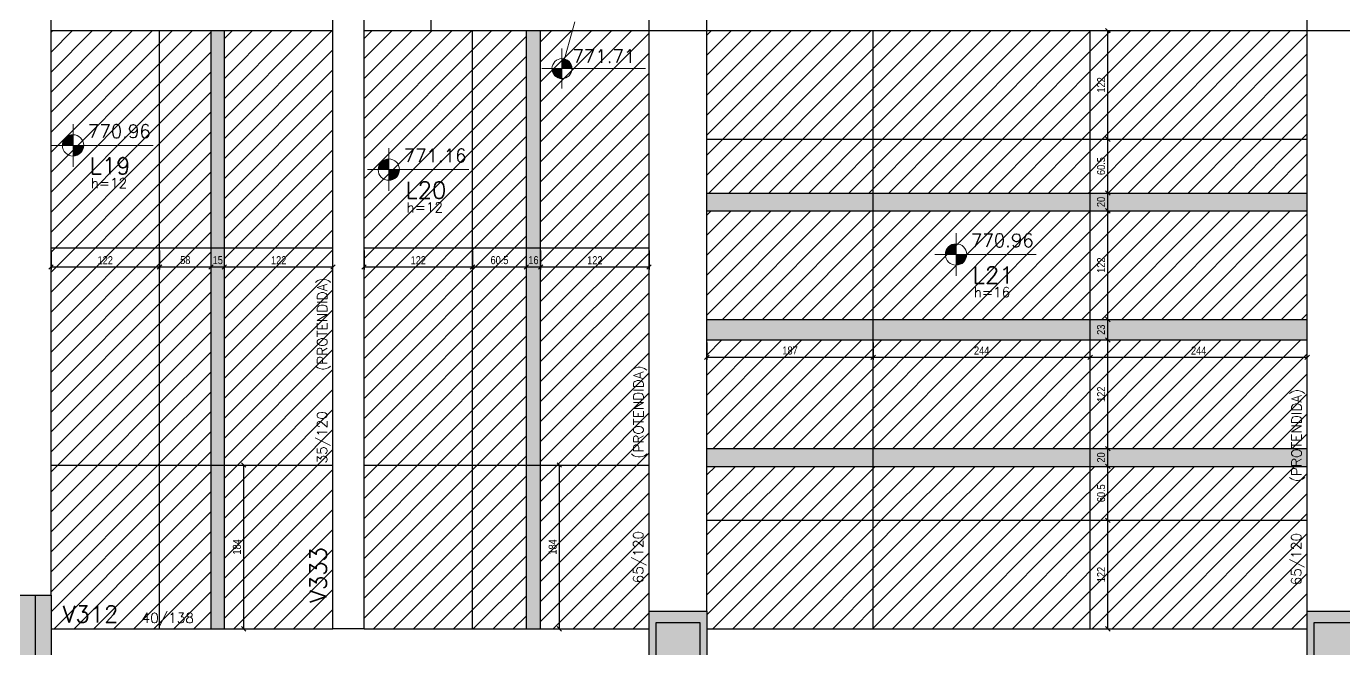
# Model space of a CAD drawing. Extents: x 8513 to 14085, y 1849 to 10799.
# Drawn here: x 10247 to 11728, y 4249 to 4948 of the extents above; entities that cross this region are included whole.
import ezdxf

# ---------------------------------------------------------------- set-up
doc = ezdxf.new("R2010")
doc.units = 0
for name, color, linetype in [('COTA', 241, 'Continuous'), ('Painéis', 200, 'Continuous'), ('Pilares', 5, 'Continuous'), ('VIGAS', 3, 'Continuous'), ('Vázio', 240, 'Continuous')]:
    doc.layers.add(name, color=color, linetype=linetype)
for name, color, linetype, lineweight in [('EST-LAJE-TEXT', 7, 'Continuous', 9), ('EST-SIMB-Spot Elevations', 7, 'Continuous', 9), ('EST-VIGA-TEXT', 7, 'Continuous', 9), ('Hachura', 253, 'Continuous', 9), ('REAPROVEITAMENTO', 7, 'Continuous', 9)]:
    doc.layers.add(name, color=color, linetype=linetype, lineweight=lineweight)
doc.styles.add('COTA TECNICA-50', font='techl___.ttf', dxfattribs={"height": 9})
doc.styles.add('RomanS_IV50', font='romans_IV50.ttf', dxfattribs={"height": 11.25})
doc.styles.add('RomanS_IV50_B', font='', dxfattribs={"height": 18.75})
doc.styles.add('RomanS_IV50_B_1', font='', dxfattribs={"height": 22.5})
doc.styles.get('RomanS_IV50_B').set_extended_font_data('RomanS_IV50', bold=True)
doc.styles.get('RomanS_IV50_B_1').set_extended_font_data('RomanS_IV50', bold=True)
doc.dimstyles.new('PAINEL', dxfattribs={"dimtxt": 9, "dimasz": 5, "dimexe": 3, "dimexo": 3, "dimgap": 3, "dimtad": 1, "dimdec": 1, "dimzin": 12, "dimdsep": 46, "dimtxsty": 'COTA TECNICA-50', "dimblk": 'OBLIQUE', "dimcen": 0, "dimclrd": 4, "dimclre": 4, "dimclrt": 1, "dimadec": 1, "dimazin": 3, "dimtfac": 1, "dimtdec": 1, "dimtmove": 0, "dimatfit": 3, "dimldrblk": 'OBLIQUE', "dimfxl": 1, "dimtolj": 1, "dimtzin": 12, "dimarcsym": 0})
pattern_1 = [(45, (-181390.063, -29748.07), (-11.2253202, 11.2253202), [])]

# ---------------------------------------------------------------- blocks, each defined once
blk = doc.blocks.new('FA_Floor_TAG_SURVEY_R01 - NIV_TIT_H_TXT1__TXT2_Menor-2303205-BUSINESS')
at = {"layer": 'EST-LAJE-TEXT'}
h = blk.add_hatch(color=256, dxfattribs=at)
edge = h.paths.add_edge_path(flags=0)
edge.add_line((-0.28, 0.565), (-0.28, 0.405))
edge.add_line((-0.28, 0.405), (-0.44, 0.405))
edge.add_arc((-0.28, 0.405), 0.16, 90, 180, ccw=False)
h = blk.add_hatch(color=256, dxfattribs=at)
edge = h.paths.add_edge_path(flags=0)
edge.add_arc((-0.28, 0.405), 0.16, -90, 0, ccw=False)
edge.add_line((-0.28, 0.245), (-0.28, 0.405))
edge.add_line((-0.28, 0.405), (-0.12, 0.405))
for p, q in [((-0.28, 0.085), (-0.28, 0.725)), ((-0.28, 0.405), (-0.6, 0.405)), ((-0.28, 0.405), (0.92, 0.405))]:
    blk.add_line(p, q, dxfattribs=at)
blk.add_circle((-0.28, 0.405), 0.16, dxfattribs=at)
blk = doc.blocks.new('Spot Elevations - Nivel_Planta_MENOR-2363178-BUSINESS')
at = {"layer": 'EST-SIMB-Spot Elevations'}
h = blk.add_hatch(color=256, dxfattribs=at)
edge = h.paths.add_edge_path(flags=0)
edge.add_line((0, 0), (-0.15, 0))
edge.add_arc((0, 0), 0.15, 90, 180, ccw=False)
edge.add_line((0, 0.15), (0, 0))
h = blk.add_hatch(color=256, dxfattribs=at)
edge = h.paths.add_edge_path(flags=0)
edge.add_line((0, 0), (0.15, 0))
edge.add_arc((0, 0), 0.15, 270, 360, ccw=False)
edge.add_line((0, -0.15), (0, 0))
for p, q in [((0, -0.3), (0, 0.3)), ((0, 0), (1.25, 0)), ((0, 0), (-0.3, 0))]:
    blk.add_line(p, q, dxfattribs=at)
blk.add_circle((0, 0), 0.15, dxfattribs=at)
blk = doc.blocks.new('_Oblique')
at = {"color": 0, "linetype": 'ByBlock', "lineweight": -2}
blk.add_line((-0.5, -0.5), (0.5, 0.5), dxfattribs=at)
blk = doc.blocks.new('*D691')
at = {"layer": 'COTA', "color": 4, "lineweight": -2, "transparency": 16777216}
for p, q in [((10274.5, 4696.5), (10274.5, 4675)), ((10396.5, 4696.5), (10396.5, 4675)), ((10274.5, 4678), (10396.5, 4678))]:
    blk.add_line(p, q, dxfattribs=at)
at = {"layer": 'Defpoints', "color": 0, "transparency": 16777216}
for p in [(10274.5, 4699.5), (10396.5, 4699.5), (10396.5, 4678)]:
    blk.add_point(p, dxfattribs=at)
at = {"layer": 'COTA', "color": 4, "lineweight": -2, "transparency": 16777216, "xscale": 5, "yscale": 5, "zscale": 5, "rotation": 180}
blk.add_blockref('_Oblique', (10274.5, 4678), dxfattribs=at)
at = {"layer": 'COTA', "color": 4, "lineweight": -2, "transparency": 16777216, "xscale": 5, "yscale": 5, "zscale": 5}
blk.add_blockref('_Oblique', (10396.5, 4678), dxfattribs=at)
at = {"layer": 'COTA', "color": 1, "transparency": 16777216, "insert": (10335.5, 4685.6), "char_height": 9, "attachment_point": 5, "style": 'COTA TECNICA-50'}
blk.add_mtext('\\A1;122', dxfattribs=at)
blk = doc.blocks.new('*D692')
at = {"layer": 'COTA', "color": 4, "lineweight": -2, "transparency": 16777216}
for p, q in [((10396.5, 4696.5), (10396.5, 4675)), ((10396.5, 4678), (10454.5, 4678))]:
    blk.add_line(p, q, dxfattribs=at)
at = {"layer": 'Defpoints', "color": 0, "transparency": 16777216}
for p in [(10396.5, 4699.5), (10454.5, 4678), (10454.5, 4678)]:
    blk.add_point(p, dxfattribs=at)
at = {"layer": 'COTA', "color": 4, "lineweight": -2, "transparency": 16777216, "xscale": 5, "yscale": 5, "zscale": 5, "rotation": 180}
blk.add_blockref('_Oblique', (10396.5, 4678), dxfattribs=at)
at = {"layer": 'COTA', "color": 4, "lineweight": -2, "transparency": 16777216, "xscale": 5, "yscale": 5, "zscale": 5}
blk.add_blockref('_Oblique', (10454.5, 4678), dxfattribs=at)
at = {"layer": 'COTA', "color": 1, "transparency": 16777216, "insert": (10425.5, 4685.7), "char_height": 9, "attachment_point": 5, "style": 'COTA TECNICA-50'}
blk.add_mtext('\\A1;58', dxfattribs=at)
blk = doc.blocks.new('*D693')
at = {"layer": 'COTA', "color": 4, "lineweight": -2, "transparency": 16777216}
blk.add_line((10454.5, 4678), (10469.5, 4678), dxfattribs=at)
at = {"layer": 'Defpoints', "color": 0, "transparency": 16777216}
for p in [(10454.5, 4678), (10469.5, 4678), (10469.5, 4678)]:
    blk.add_point(p, dxfattribs=at)
at = {"layer": 'COTA', "color": 4, "lineweight": -2, "transparency": 16777216, "xscale": 5, "yscale": 5, "zscale": 5, "rotation": 180}
blk.add_blockref('_Oblique', (10454.5, 4678), dxfattribs=at)
at = {"layer": 'COTA', "color": 4, "lineweight": -2, "transparency": 16777216, "xscale": 5, "yscale": 5, "zscale": 5}
blk.add_blockref('_Oblique', (10469.5, 4678), dxfattribs=at)
at = {"layer": 'COTA', "color": 1, "transparency": 16777216, "insert": (10462, 4685.6), "char_height": 9, "attachment_point": 5, "style": 'COTA TECNICA-50'}
blk.add_mtext('\\A1;15', dxfattribs=at)
blk = doc.blocks.new('*D694')
at = {"layer": 'COTA', "color": 4, "lineweight": -2, "transparency": 16777216}
blk.add_line((10469.5, 4678), (10591.5, 4678), dxfattribs=at)
at = {"layer": 'Defpoints', "color": 0, "transparency": 16777216}
for p in [(10469.5, 4678), (10591.5, 4678), (10591.5, 4678)]:
    blk.add_point(p, dxfattribs=at)
at = {"layer": 'COTA', "color": 4, "lineweight": -2, "transparency": 16777216, "xscale": 5, "yscale": 5, "zscale": 5, "rotation": 180}
blk.add_blockref('_Oblique', (10469.5, 4678), dxfattribs=at)
at = {"layer": 'COTA', "color": 4, "lineweight": -2, "transparency": 16777216, "xscale": 5, "yscale": 5, "zscale": 5}
blk.add_blockref('_Oblique', (10591.5, 4678), dxfattribs=at)
at = {"layer": 'COTA', "color": 1, "transparency": 16777216, "insert": (10530.5, 4685.6), "char_height": 9, "attachment_point": 5, "style": 'COTA TECNICA-50'}
blk.add_mtext('\\A1;122', dxfattribs=at)
blk = doc.blocks.new('*D695')
at = {"layer": 'COTA', "color": 4, "lineweight": -2, "transparency": 16777216}
for p, q in [((10626.5, 4696.5), (10626.5, 4675)), ((10748.5, 4696.5), (10748.5, 4675)), ((10626.5, 4678), (10748.5, 4678))]:
    blk.add_line(p, q, dxfattribs=at)
at = {"layer": 'Defpoints', "color": 0, "transparency": 16777216}
for p in [(10626.5, 4699.5), (10748.5, 4699.5), (10748.5, 4678)]:
    blk.add_point(p, dxfattribs=at)
at = {"layer": 'COTA', "color": 4, "lineweight": -2, "transparency": 16777216, "xscale": 5, "yscale": 5, "zscale": 5, "rotation": 180}
blk.add_blockref('_Oblique', (10626.5, 4678), dxfattribs=at)
at = {"layer": 'COTA', "color": 4, "lineweight": -2, "transparency": 16777216, "xscale": 5, "yscale": 5, "zscale": 5}
blk.add_blockref('_Oblique', (10748.5, 4678), dxfattribs=at)
at = {"layer": 'COTA', "color": 1, "transparency": 16777216, "insert": (10687.5, 4685.6), "char_height": 9, "attachment_point": 5, "style": 'COTA TECNICA-50'}
blk.add_mtext('\\A1;122', dxfattribs=at)
blk = doc.blocks.new('*D696')
at = {"layer": 'COTA', "color": 4, "lineweight": -2, "transparency": 16777216}
for p, q in [((10748.5, 4696.5), (10748.5, 4675)), ((10748.5, 4678), (10809, 4678))]:
    blk.add_line(p, q, dxfattribs=at)
at = {"layer": 'Defpoints', "color": 0, "transparency": 16777216}
for p in [(10748.5, 4699.5), (10809, 4678), (10809, 4678)]:
    blk.add_point(p, dxfattribs=at)
at = {"layer": 'COTA', "color": 4, "lineweight": -2, "transparency": 16777216, "xscale": 5, "yscale": 5, "zscale": 5, "rotation": 180}
blk.add_blockref('_Oblique', (10748.5, 4678), dxfattribs=at)
at = {"layer": 'COTA', "color": 4, "lineweight": -2, "transparency": 16777216, "xscale": 5, "yscale": 5, "zscale": 5}
blk.add_blockref('_Oblique', (10809, 4678), dxfattribs=at)
at = {"layer": 'COTA', "color": 1, "transparency": 16777216, "insert": (10778.8, 4685.6), "char_height": 9, "attachment_point": 5, "style": 'COTA TECNICA-50'}
blk.add_mtext('\\A1;60.5', dxfattribs=at)
blk = doc.blocks.new('*D697')
at = {"layer": 'COTA', "color": 4, "lineweight": -2, "transparency": 16777216}
blk.add_line((10809, 4678), (10825, 4678), dxfattribs=at)
at = {"layer": 'Defpoints', "color": 0, "transparency": 16777216}
for p in [(10809, 4678), (10825, 4678), (10825, 4678)]:
    blk.add_point(p, dxfattribs=at)
at = {"layer": 'COTA', "color": 4, "lineweight": -2, "transparency": 16777216, "xscale": 5, "yscale": 5, "zscale": 5, "rotation": 180}
blk.add_blockref('_Oblique', (10809, 4678), dxfattribs=at)
at = {"layer": 'COTA', "color": 4, "lineweight": -2, "transparency": 16777216, "xscale": 5, "yscale": 5, "zscale": 5}
blk.add_blockref('_Oblique', (10825, 4678), dxfattribs=at)
at = {"layer": 'COTA', "color": 1, "transparency": 16777216, "insert": (10817, 4685.6), "char_height": 9, "attachment_point": 5, "style": 'COTA TECNICA-50'}
blk.add_mtext('\\A1;16', dxfattribs=at)
blk = doc.blocks.new('*D698')
at = {"layer": 'COTA', "color": 4, "lineweight": -2, "transparency": 16777216}
for p, q in [((10825, 4696.5), (10825, 4675)), ((10947, 4696.5), (10947, 4675)), ((10825, 4678), (10947, 4678))]:
    blk.add_line(p, q, dxfattribs=at)
at = {"layer": 'Defpoints', "color": 0, "transparency": 16777216}
for p in [(10825, 4699.5), (10947, 4699.5), (10947, 4678)]:
    blk.add_point(p, dxfattribs=at)
at = {"layer": 'COTA', "color": 4, "lineweight": -2, "transparency": 16777216, "xscale": 5, "yscale": 5, "zscale": 5, "rotation": 180}
blk.add_blockref('_Oblique', (10825, 4678), dxfattribs=at)
at = {"layer": 'COTA', "color": 4, "lineweight": -2, "transparency": 16777216, "xscale": 5, "yscale": 5, "zscale": 5}
blk.add_blockref('_Oblique', (10947, 4678), dxfattribs=at)
at = {"layer": 'COTA', "color": 1, "transparency": 16777216, "insert": (10886, 4685.6), "char_height": 9, "attachment_point": 5, "style": 'COTA TECNICA-50'}
blk.add_mtext('\\A1;122', dxfattribs=at)
blk = doc.blocks.new('*D699')
at = {"layer": 'COTA', "color": 4, "lineweight": -2, "transparency": 16777216}
for p, q in [((11446, 4393.5), (11465.9, 4393.5)), ((11462.9, 4271.5), (11462.9, 4393.5)), ((11446, 4271.5), (11465.9, 4271.5))]:
    blk.add_line(p, q, dxfattribs=at)
at = {"layer": 'Defpoints', "color": 0, "transparency": 16777216}
for p in [(11443, 4393.5), (11462.9, 4393.5), (11443, 4271.5)]:
    blk.add_point(p, dxfattribs=at)
at = {"layer": 'COTA', "color": 4, "lineweight": -2, "transparency": 16777216, "xscale": 5, "yscale": 5, "zscale": 5}
for p, rotation in [((11462.9, 4393.5), 90), ((11462.9, 4271.5), 270)]:
    blk.add_blockref('_Oblique', p, dxfattribs=dict(at, rotation=rotation))
at = {"layer": 'COTA', "color": 1, "transparency": 16777216, "insert": (11455.3, 4332.5), "char_height": 9, "attachment_point": 5, "rotation": 90, "style": 'COTA TECNICA-50'}
blk.add_mtext('\\A1;122', dxfattribs=at)
blk = doc.blocks.new('*D700')
at = {"layer": 'COTA', "color": 4, "lineweight": -2, "transparency": 16777216}
for p, q in [((11446, 4454), (11465.9, 4454)), ((11462.9, 4393.5), (11462.9, 4454)), ((11446, 4393.5), (11465.9, 4393.5))]:
    blk.add_line(p, q, dxfattribs=at)
at = {"layer": 'Defpoints', "color": 0, "transparency": 16777216}
for p in [(11443, 4454), (11462.9, 4454), (11443, 4393.5)]:
    blk.add_point(p, dxfattribs=at)
at = {"layer": 'COTA', "color": 4, "lineweight": -2, "transparency": 16777216, "xscale": 5, "yscale": 5, "zscale": 5}
for p, rotation in [((11462.9, 4454), 90), ((11462.9, 4393.5), 270)]:
    blk.add_blockref('_Oblique', p, dxfattribs=dict(at, rotation=rotation))
at = {"layer": 'COTA', "color": 1, "transparency": 16777216, "insert": (11455.3, 4423.8), "char_height": 9, "attachment_point": 5, "rotation": 90, "style": 'COTA TECNICA-50'}
blk.add_mtext('\\A1;60.5', dxfattribs=at)
blk = doc.blocks.new('*D701')
at = {"layer": 'COTA', "color": 4, "lineweight": -2, "transparency": 16777216}
for p, q in [((11450.9, 4474), (11465.9, 4474)), ((11462.9, 4454), (11462.9, 4474)), ((11446, 4454), (11465.9, 4454))]:
    blk.add_line(p, q, dxfattribs=at)
at = {"layer": 'Defpoints', "color": 0, "transparency": 16777216}
for p in [(11447.9, 4474), (11462.9, 4474), (11443, 4454)]:
    blk.add_point(p, dxfattribs=at)
at = {"layer": 'COTA', "color": 4, "lineweight": -2, "transparency": 16777216, "xscale": 5, "yscale": 5, "zscale": 5}
for p, rotation in [((11462.9, 4474), 90), ((11462.9, 4454), 270)]:
    blk.add_blockref('_Oblique', p, dxfattribs=dict(at, rotation=rotation))
at = {"layer": 'COTA', "color": 1, "transparency": 16777216, "insert": (11455.3, 4464), "char_height": 9, "attachment_point": 5, "rotation": 90, "style": 'COTA TECNICA-50'}
blk.add_mtext('\\A1;20', dxfattribs=at)
blk = doc.blocks.new('*D702')
at = {"layer": 'COTA', "color": 4, "lineweight": -2, "transparency": 16777216}
for p, q in [((11462.9, 4474), (11462.9, 4596)), ((11465.9, 4596), (11465.9, 4596)), ((11450.9, 4474), (11465.9, 4474))]:
    blk.add_line(p, q, dxfattribs=at)
at = {"layer": 'Defpoints', "color": 0, "transparency": 16777216}
for p in [(11462.9, 4596), (11462.9, 4596), (11447.9, 4474)]:
    blk.add_point(p, dxfattribs=at)
at = {"layer": 'COTA', "color": 4, "lineweight": -2, "transparency": 16777216, "xscale": 5, "yscale": 5, "zscale": 5}
for p, rotation in [((11462.9, 4596), 90), ((11462.9, 4474), 270)]:
    blk.add_blockref('_Oblique', p, dxfattribs=dict(at, rotation=rotation))
at = {"layer": 'COTA', "color": 1, "transparency": 16777216, "insert": (11455.3, 4535), "char_height": 9, "attachment_point": 5, "rotation": 90, "style": 'COTA TECNICA-50'}
blk.add_mtext('\\A1;122', dxfattribs=at)
blk = doc.blocks.new('*D703')
at = {"layer": 'COTA', "color": 4, "lineweight": -2, "transparency": 16777216}
for p, q in [((11462.9, 4596), (11462.9, 4619)), ((11465.9, 4619), (11465.9, 4619)), ((11465.9, 4596), (11465.9, 4596))]:
    blk.add_line(p, q, dxfattribs=at)
at = {"layer": 'Defpoints', "color": 0, "transparency": 16777216}
for p in [(11462.9, 4619), (11462.9, 4619), (11462.9, 4596)]:
    blk.add_point(p, dxfattribs=at)
at = {"layer": 'COTA', "color": 4, "lineweight": -2, "transparency": 16777216, "xscale": 5, "yscale": 5, "zscale": 5}
for p, rotation in [((11462.9, 4619), 90), ((11462.9, 4596), 270)]:
    blk.add_blockref('_Oblique', p, dxfattribs=dict(at, rotation=rotation))
at = {"layer": 'COTA', "color": 1, "transparency": 16777216, "insert": (11455.2, 4607.5), "char_height": 9, "attachment_point": 5, "rotation": 90, "style": 'COTA TECNICA-50'}
blk.add_mtext('\\A1;23', dxfattribs=at)
blk = doc.blocks.new('*D704')
at = {"layer": 'COTA', "color": 4, "lineweight": -2, "transparency": 16777216}
for p, q in [((11462.9, 4619), (11462.9, 4741)), ((11465.9, 4741), (11465.9, 4741)), ((11465.9, 4619), (11465.9, 4619))]:
    blk.add_line(p, q, dxfattribs=at)
at = {"layer": 'Defpoints', "color": 0, "transparency": 16777216}
for p in [(11462.9, 4741), (11462.9, 4741), (11462.9, 4619)]:
    blk.add_point(p, dxfattribs=at)
at = {"layer": 'COTA', "color": 4, "lineweight": -2, "transparency": 16777216, "xscale": 5, "yscale": 5, "zscale": 5}
for p, rotation in [((11462.9, 4741), 90), ((11462.9, 4619), 270)]:
    blk.add_blockref('_Oblique', p, dxfattribs=dict(at, rotation=rotation))
at = {"layer": 'COTA', "color": 1, "transparency": 16777216, "insert": (11455.3, 4680), "char_height": 9, "attachment_point": 5, "rotation": 90, "style": 'COTA TECNICA-50'}
blk.add_mtext('\\A1;122', dxfattribs=at)
blk = doc.blocks.new('*D705')
at = {"layer": 'COTA', "color": 4, "lineweight": -2, "transparency": 16777216}
for p, q in [((11462.9, 4741), (11462.9, 4761)), ((11465.9, 4761), (11465.9, 4761)), ((11465.9, 4741), (11465.9, 4741))]:
    blk.add_line(p, q, dxfattribs=at)
at = {"layer": 'Defpoints', "color": 0, "transparency": 16777216}
for p in [(11462.9, 4761), (11462.9, 4761), (11462.9, 4741)]:
    blk.add_point(p, dxfattribs=at)
at = {"layer": 'COTA', "color": 4, "lineweight": -2, "transparency": 16777216, "xscale": 5, "yscale": 5, "zscale": 5}
for p, rotation in [((11462.9, 4761), 90), ((11462.9, 4741), 270)]:
    blk.add_blockref('_Oblique', p, dxfattribs=dict(at, rotation=rotation))
at = {"layer": 'COTA', "color": 1, "transparency": 16777216, "insert": (11455.3, 4751), "char_height": 9, "attachment_point": 5, "rotation": 90, "style": 'COTA TECNICA-50'}
blk.add_mtext('\\A1;20', dxfattribs=at)
blk = doc.blocks.new('*D706')
at = {"layer": 'COTA', "color": 4, "lineweight": -2, "transparency": 16777216}
for p, q in [((11462.9, 4761), (11462.9, 4821.5)), ((11465.9, 4821.5), (11465.9, 4821.5)), ((11465.9, 4761), (11465.9, 4761))]:
    blk.add_line(p, q, dxfattribs=at)
at = {"layer": 'Defpoints', "color": 0, "transparency": 16777216}
for p in [(11462.9, 4821.5), (11462.9, 4821.5), (11462.9, 4761)]:
    blk.add_point(p, dxfattribs=at)
at = {"layer": 'COTA', "color": 4, "lineweight": -2, "transparency": 16777216, "xscale": 5, "yscale": 5, "zscale": 5}
for p, rotation in [((11462.9, 4821.5), 90), ((11462.9, 4761), 270)]:
    blk.add_blockref('_Oblique', p, dxfattribs=dict(at, rotation=rotation))
at = {"layer": 'COTA', "color": 1, "transparency": 16777216, "insert": (11455.3, 4791.3), "char_height": 9, "attachment_point": 5, "rotation": 90, "style": 'COTA TECNICA-50'}
blk.add_mtext('\\A1;60.5', dxfattribs=at)
blk = doc.blocks.new('*D707')
at = {"layer": 'COTA', "color": 4, "lineweight": -2, "transparency": 16777216}
for p, q in [((11462.9, 4821.5), (11462.9, 4943.5)), ((11465.9, 4943.5), (11465.9, 4943.5)), ((11465.9, 4821.5), (11465.9, 4821.5))]:
    blk.add_line(p, q, dxfattribs=at)
at = {"layer": 'Defpoints', "color": 0, "transparency": 16777216}
for p in [(11462.9, 4943.5), (11462.9, 4943.5), (11462.9, 4821.5)]:
    blk.add_point(p, dxfattribs=at)
at = {"layer": 'COTA', "color": 4, "lineweight": -2, "transparency": 16777216, "xscale": 5, "yscale": 5, "zscale": 5}
for p, rotation in [((11462.9, 4943.5), 90), ((11462.9, 4821.5), 270)]:
    blk.add_blockref('_Oblique', p, dxfattribs=dict(at, rotation=rotation))
at = {"layer": 'COTA', "color": 1, "transparency": 16777216, "insert": (11455.3, 4882.5), "char_height": 9, "attachment_point": 5, "rotation": 90, "style": 'COTA TECNICA-50'}
blk.add_mtext('\\A1;122', dxfattribs=at)
blk = doc.blocks.new('*D708')
at = {"layer": 'COTA', "color": 4, "lineweight": -2, "transparency": 16777216}
for p, q in [((11012, 4593), (11012, 4573.5)), ((11199, 4593), (11199, 4573.5)), ((11012, 4576.5), (11199, 4576.5))]:
    blk.add_line(p, q, dxfattribs=at)
at = {"layer": 'Defpoints', "color": 0, "transparency": 16777216}
for p in [(11012, 4596), (11199, 4596), (11199, 4576.5)]:
    blk.add_point(p, dxfattribs=at)
at = {"layer": 'COTA', "color": 4, "lineweight": -2, "transparency": 16777216, "xscale": 5, "yscale": 5, "zscale": 5, "rotation": 180}
blk.add_blockref('_Oblique', (11012, 4576.5), dxfattribs=at)
at = {"layer": 'COTA', "color": 4, "lineweight": -2, "transparency": 16777216, "xscale": 5, "yscale": 5, "zscale": 5}
blk.add_blockref('_Oblique', (11199, 4576.5), dxfattribs=at)
at = {"layer": 'COTA', "color": 1, "transparency": 16777216, "insert": (11105.5, 4584.1), "char_height": 9, "attachment_point": 5, "style": 'COTA TECNICA-50'}
blk.add_mtext('\\A1;187', dxfattribs=at)
blk = doc.blocks.new('*D709')
at = {"layer": 'COTA', "color": 4, "lineweight": -2, "transparency": 16777216}
for p, q in [((11199, 4593), (11199, 4573.5)), ((11199, 4576.5), (11443, 4576.5))]:
    blk.add_line(p, q, dxfattribs=at)
at = {"layer": 'Defpoints', "color": 0, "transparency": 16777216}
for p in [(11199, 4596), (11443, 4576.5), (11443, 4576.5)]:
    blk.add_point(p, dxfattribs=at)
at = {"layer": 'COTA', "color": 4, "lineweight": -2, "transparency": 16777216, "xscale": 5, "yscale": 5, "zscale": 5, "rotation": 180}
blk.add_blockref('_Oblique', (11199, 4576.5), dxfattribs=at)
at = {"layer": 'COTA', "color": 4, "lineweight": -2, "transparency": 16777216, "xscale": 5, "yscale": 5, "zscale": 5}
blk.add_blockref('_Oblique', (11443, 4576.5), dxfattribs=at)
at = {"layer": 'COTA', "color": 1, "transparency": 16777216, "insert": (11321, 4584.1), "char_height": 9, "attachment_point": 5, "style": 'COTA TECNICA-50'}
blk.add_mtext('\\A1;244', dxfattribs=at)
blk = doc.blocks.new('*D710')
at = {"layer": 'COTA', "color": 4, "lineweight": -2, "transparency": 16777216}
blk.add_line((11443, 4576.5), (11687, 4576.5), dxfattribs=at)
at = {"layer": 'Defpoints', "color": 0, "transparency": 16777216}
for p in [(11443, 4576.5), (11687, 4576.5), (11687, 4576.5)]:
    blk.add_point(p, dxfattribs=at)
at = {"layer": 'COTA', "color": 4, "lineweight": -2, "transparency": 16777216, "xscale": 5, "yscale": 5, "zscale": 5, "rotation": 180}
blk.add_blockref('_Oblique', (11443, 4576.5), dxfattribs=at)
at = {"layer": 'COTA', "color": 4, "lineweight": -2, "transparency": 16777216, "xscale": 5, "yscale": 5, "zscale": 5}
blk.add_blockref('_Oblique', (11687, 4576.5), dxfattribs=at)
at = {"layer": 'COTA', "color": 1, "transparency": 16777216, "insert": (11565, 4584.1), "char_height": 9, "attachment_point": 5, "style": 'COTA TECNICA-50'}
blk.add_mtext('\\A1;244', dxfattribs=at)
blk = doc.blocks.new('*D447')
at = {"layer": 'COTA', "color": 4, "lineweight": -2, "transparency": 16777216}
for p, q in [((10491.2, 4271.5), (10491.2, 4455.5)), ((10494.2, 4455.5), (10494.2, 4455.5)), ((10472.5, 4271.5), (10494.2, 4271.5))]:
    blk.add_line(p, q, dxfattribs=at)
at = {"layer": 'Defpoints', "color": 0, "transparency": 16777216}
for p in [(10491.2, 4455.5), (10491.2, 4455.5), (10469.5, 4271.5)]:
    blk.add_point(p, dxfattribs=at)
at = {"layer": 'COTA', "color": 4, "lineweight": -2, "transparency": 16777216, "xscale": 5, "yscale": 5, "zscale": 5}
for p, rotation in [((10491.2, 4455.5), 90), ((10491.2, 4271.5), 270)]:
    blk.add_blockref('_Oblique', p, dxfattribs=dict(at, rotation=rotation))
at = {"layer": 'COTA', "color": 1, "transparency": 16777216, "insert": (10483.6, 4363.5), "char_height": 9, "attachment_point": 5, "rotation": 90, "style": 'COTA TECNICA-50'}
blk.add_mtext('\\A1;184', dxfattribs=at)
blk = doc.blocks.new('*D448')
at = {"layer": 'COTA', "color": 4, "lineweight": -2, "transparency": 16777216}
for p, q in [((10846.2, 4271.5), (10846.2, 4455.5)), ((10849.2, 4455.5), (10849.2, 4455.5)), ((10827.5, 4271.5), (10849.2, 4271.5))]:
    blk.add_line(p, q, dxfattribs=at)
at = {"layer": 'Defpoints', "color": 0, "transparency": 16777216}
for p in [(10846.2, 4455.5), (10846.2, 4455.5), (10824.5, 4271.5)]:
    blk.add_point(p, dxfattribs=at)
at = {"layer": 'COTA', "color": 4, "lineweight": -2, "transparency": 16777216, "xscale": 5, "yscale": 5, "zscale": 5}
for p, rotation in [((10846.2, 4455.5), 90), ((10846.2, 4271.5), 270)]:
    blk.add_blockref('_Oblique', p, dxfattribs=dict(at, rotation=rotation))
at = {"layer": 'COTA', "color": 1, "transparency": 16777216, "insert": (10838.6, 4363.5), "char_height": 9, "attachment_point": 5, "rotation": 90, "style": 'COTA TECNICA-50'}
blk.add_mtext('\\A1;184', dxfattribs=at)

msp = doc.modelspace()

# ---------------------------------------------------------------- hatches: boundary and pattern name
at = {"layer": 'Hachura'}
h = msp.add_hatch(color=256, dxfattribs=at)
h.paths.add_polyline_path([(10454.51, 4699.51), (10469.51, 4699.51), (10469.51, 4943.51), (10454.51, 4943.51)])
h.paths.add_polyline_path([(10454.51, 4455.51), (10469.51, 4455.51), (10469.51, 4699.51), (10454.51, 4699.51)])
h.paths.add_polyline_path([(10454.51, 4271.51), (10469.51, 4271.51), (10469.51, 4455.51), (10454.51, 4455.51)])
h = msp.add_hatch(color=256, dxfattribs=at)
h.paths.add_polyline_path([(10809.01, 4699.51), (10825.01, 4699.51), (10825.01, 4943.51), (10809.01, 4943.51)])
h.paths.add_polyline_path([(10809.01, 4455.51), (10825.01, 4455.51), (10825.01, 4699.51), (10809.01, 4699.51)])
h.paths.add_polyline_path([(10825.01, 4455.51), (10809.01, 4455.51), (10809.01, 4271.51), (10825.01, 4271.51)])
h = msp.add_hatch(color=256, dxfattribs=at)
h.paths.add_polyline_path([(11012.01, 4761.01), (11012.01, 4741.01), (11199.01, 4741.01), (11199.01, 4761.01)])
h.paths.add_polyline_path([(11443.01, 4741.01), (11443.01, 4761.01), (11199.01, 4761.01), (11199.01, 4741.01)])
h.paths.add_polyline_path([(11443.01, 4761.01), (11443.01, 4741.01), (11687.01, 4741.01), (11687.01, 4761.01)])
h.paths.add_polyline_path([(11443.01, 4619.01), (11443.01, 4596.01), (11687.01, 4596.01), (11687.01, 4619.01)])
h.paths.add_polyline_path([(11443.01, 4596.01), (11443.01, 4619.01), (11199.01, 4619.01), (11199.01, 4596.01)])
h.paths.add_polyline_path([(11199.01, 4619.01), (11012.01, 4619.01), (11012.01, 4596.01), (11199.01, 4596.01)])
h.paths.add_polyline_path([(11199.01, 4454.01), (11199.01, 4474.01), (11012.01, 4474.01), (11012.01, 4454.01)])
h.paths.add_polyline_path([(11199.01, 4474.01), (11199.01, 4454.01), (11443.01, 4454.01), (11443.01, 4474.01)])
h.paths.add_polyline_path([(11687.01, 4454.01), (11687.01, 4474.01), (11443.01, 4474.01), (11443.01, 4454.01)])
at = {"layer": 'Pilares'}
for points in [[(10209.51, 4224.51), (10274.51, 4224.51), (10274.51, 4309.51), (10209.51, 4309.51)], [(11012.01, 4211.51), (11012.01, 4291.51), (10947.01, 4291.51), (10947.01, 4211.51)], [(11687.01, 4211.51), (11752.01, 4211.51), (11752.01, 4291.51), (11687.01, 4291.51)]]:
    msp.add_hatch(color=5, dxfattribs=at).paths.add_polyline_path(points, flags=0)
at = {"layer": 'REAPROVEITAMENTO'}
h = msp.add_hatch(dxfattribs=at)
h.set_pattern_fill('ANSI31', color=251, scale=5, style=0)
h.set_pattern_definition(pattern_1)
h.paths.add_polyline_path([(10396.51, 4943.51), (10274.51, 4943.51), (10274.51, 4699.51), (10396.51, 4699.51)])
h.paths.add_polyline_path([(10591.51, 4943.51), (10469.51, 4943.51), (10469.51, 4699.51), (10591.51, 4699.51)])
h.paths.add_polyline_path([(10469.51, 4455.51), (10591.51, 4455.51), (10591.51, 4699.51), (10469.51, 4699.51)])
h.paths.add_polyline_path([(10396.51, 4699.51), (10274.51, 4699.51), (10274.51, 4455.51), (10396.51, 4455.51)])
h.paths.add_polyline_path([(10209.51, 4693.51), (10087.51, 4693.51), (10087.51, 4449.51), (10209.51, 4449.51)])
h.paths.add_polyline_path([(10070.51, 4693.51), (9948.51, 4693.51), (9948.51, 4449.51), (10070.51, 4449.51)])
h = msp.add_hatch(dxfattribs=at)
h.set_pattern_fill('ANSI31', color=251, scale=5, style=0)
h.set_pattern_definition(pattern_1)
h.paths.add_polyline_path([(10454.51, 4943.51), (10396.51, 4943.51), (10396.51, 4699.51), (10454.51, 4699.51)])
h.paths.add_polyline_path([(10396.51, 4455.51), (10454.51, 4455.51), (10454.51, 4699.51), (10396.51, 4699.51)])
h.paths.add_polyline_path([(10454.51, 4455.51), (10396.51, 4455.51), (10396.51, 4271.51), (10454.51, 4271.51)])
h = msp.add_hatch(dxfattribs=at)
h.set_pattern_fill('ANSI31', color=251, scale=5, style=0)
h.set_pattern_definition(pattern_1)
h.paths.add_polyline_path([(10947.01, 4699.51), (10825.01, 4699.51), (10825.01, 4455.51), (10947.01, 4455.51)])
h.paths.add_polyline_path([(10809.01, 4699.51), (10748.51, 4699.51), (10748.51, 4455.51), (10809.01, 4455.51)])
h.paths.add_polyline_path([(10748.51, 4699.51), (10626.51, 4699.51), (10626.51, 4455.51), (10748.51, 4455.51)])
h.paths.add_polyline_path([(10748.51, 4943.51), (10701.51, 4943.51), (10626.51, 4943.51), (10626.51, 4699.51), (10748.51, 4699.51)])
h.paths.add_polyline_path([(10748.51, 4699.51), (10809.01, 4699.51), (10809.01, 4943.51), (10748.51, 4943.51)])
h.paths.add_polyline_path([(10825.01, 4699.51), (10947.01, 4699.51), (10947.01, 4943.51), (10825.01, 4943.51)])
h = msp.add_hatch(dxfattribs=at)
h.set_pattern_fill('ANSI31', color=251, scale=5, style=0)
h.set_pattern_definition(pattern_1)
h.paths.add_polyline_path([(11687.01, 4761.01), (11687.01, 4821.51), (11443.01, 4821.51), (11443.01, 4761.01)])
h.paths.add_polyline_path([(11443.01, 4761.01), (11443.01, 4821.51), (11199.01, 4821.51), (11199.01, 4761.01)])
h.paths.add_polyline_path([(11199.01, 4761.01), (11199.01, 4821.51), (11012.01, 4821.51), (11012.01, 4761.01)])
h.paths.add_polyline_path([(11012.01, 4943.51), (11012.01, 4821.51), (11199.01, 4821.51), (11199.01, 4943.51)])
h.paths.add_polyline_path([(11012.01, 4741.01), (11012.01, 4619.01), (11199.01, 4619.01), (11199.01, 4741.01)])
h.paths.add_polyline_path([(11199.01, 4474.01), (11199.01, 4596.01), (11012.01, 4596.01), (11012.01, 4474.01)])
h.paths.add_polyline_path([(11012.01, 4393.51), (11012.01, 4291.51), (11012.01, 4271.51), (11199.01, 4271.51), (11199.01, 4393.51)])
h = msp.add_hatch(dxfattribs=at)
h.set_pattern_fill('ANSI31', color=251, scale=5, style=0)
h.set_pattern_definition(pattern_1)
h.paths.add_polyline_path([(11687.01, 4821.51), (11687.01, 4943.51), (11443.01, 4943.51), (11443.01, 4821.51)])
h.paths.add_polyline_path([(11443.01, 4943.51), (11199.01, 4943.51), (11199.01, 4821.51), (11443.01, 4821.51)])
h.paths.add_polyline_path([(11443.01, 4619.01), (11443.01, 4741.01), (11199.01, 4741.01), (11199.01, 4619.01)])
h.paths.add_polyline_path([(11687.01, 4619.01), (11687.01, 4741.01), (11443.01, 4741.01), (11443.01, 4619.01)])
h.paths.add_polyline_path([(11687.01, 4474.01), (11687.01, 4596.01), (11443.01, 4596.01), (11443.01, 4474.01)])
h.paths.add_polyline_path([(11199.01, 4596.01), (11199.01, 4474.01), (11443.01, 4474.01), (11443.01, 4596.01)])
h.paths.add_polyline_path([(11443.01, 4271.51), (11443.01, 4393.51), (11199.01, 4393.51), (11199.01, 4271.51)])
h.paths.add_polyline_path([(11687.01, 4271.51), (11687.01, 4291.51), (11687.01, 4393.51), (11443.01, 4393.51), (11443.01, 4271.51)])
h = msp.add_hatch(dxfattribs=at)
h.set_pattern_fill('ANSI31', color=251, scale=5, style=0)
h.set_pattern_definition(pattern_1)
h.paths.add_polyline_path([(9931.51, 4449.51), (9809.51, 4449.51), (9809.51, 4292.01), (9931.51, 4292.01)])
h.paths.add_polyline_path([(10070.51, 4449.51), (9948.51, 4449.51), (9948.51, 4292.01), (9981.51, 4292.01), (10050.51, 4292.01), (10070.51, 4292.01)])
h.paths.add_polyline_path([(10087.51, 4292.01), (10209.51, 4292.01), (10209.51, 4309.51), (10209.51, 4449.51), (10087.51, 4449.51)])
h.paths.add_polyline_path([(10274.51, 4309.51), (10274.51, 4271.51), (10396.51, 4271.51), (10396.51, 4455.51), (10274.51, 4455.51)])
h.paths.add_polyline_path([(10591.51, 4455.51), (10469.51, 4455.51), (10469.51, 4271.51), (10591.51, 4271.51)])
h.paths.add_polyline_path([(10626.51, 4271.51), (10748.51, 4271.51), (10748.51, 4455.51), (10626.51, 4455.51)])
h.paths.add_polyline_path([(10809.01, 4455.51), (10748.51, 4455.51), (10748.51, 4271.51), (10809.01, 4271.51)])
h.paths.add_polyline_path([(10825.01, 4271.51), (10947.01, 4271.51), (10947.01, 4291.51), (10947.01, 4455.51), (10825.01, 4455.51)])
h = msp.add_hatch(dxfattribs=at)
h.set_pattern_fill('ANSI31', color=251, scale=5, style=0)
h.set_pattern_definition(pattern_1)
h.paths.add_polyline_path([(11199.01, 4393.51), (11199.01, 4454.01), (11012.01, 4454.01), (11012.01, 4393.51)])
h.paths.add_polyline_path([(11687.01, 4393.51), (11687.01, 4454.01), (11443.01, 4454.01), (11443.01, 4393.51)])
h.paths.add_polyline_path([(11199.01, 4454.01), (11199.01, 4393.51), (11443.01, 4393.51), (11443.01, 4454.01)])

# ---------------------------------------------------------------- linework, layer by layer
at = {"layer": 'EST-SIMB-Spot Elevations'}
msp.add_line((10863.41, 4953.13), (10849.05, 4900.75), dxfattribs=at)
at = {"layer": 'Painéis', "ltscale": 70}
for p, q in [((10396.51, 4271.51), (10396.51, 4943.51)), ((10454.51, 4271.51), (10454.51, 4943.51)), ((10469.51, 4271.51), (10469.51, 4943.51)), ((10748.51, 4271.51), (10748.51, 4943.51)), ((10809.01, 4271.51), (10809.01, 4943.51)), ((10825.01, 4271.51), (10825.01, 4943.51)), ((11199.01, 4271.51), (11199.01, 4943.51)), ((11443.01, 4271.51), (11443.01, 4943.51)), ((11012.01, 4821.51), (11687.01, 4821.51)), ((11012.01, 4761.01), (11687.01, 4761.01)), ((11012.01, 4741.01), (11687.01, 4741.01)), ((10274.51, 4699.51), (10591.51, 4699.51)), ((10626.51, 4699.51), (10947.01, 4699.51)), ((11012.01, 4619.01), (11687.01, 4619.01)), ((11012.01, 4596.01), (11687.01, 4596.01)), ((11012.01, 4474.01), (11687.01, 4474.01)), ((10274.51, 4455.51), (10591.51, 4455.51)), ((10626.51, 4455.51), (10947.01, 4455.51)), ((11012.01, 4454.01), (11687.01, 4454.01)), ((11012.01, 4393.51), (11687.01, 4393.51))]:
    msp.add_line(p, q, dxfattribs=at)
at = {"layer": 'Pilares', "color": 5}
for p, q in [((10209.51, 4309.51), (10274.51, 4309.51)), ((10274.51, 4309.51), (10274.51, 4224.51)), ((10947.01, 4211.51), (10947.01, 4291.51)), ((10947.01, 4291.51), (11012.01, 4291.51)), ((11012.01, 4291.51), (11012.01, 4211.51)), ((11687.01, 4211.51), (11687.01, 4291.51)), ((11687.01, 4291.51), (11752.01, 4291.51))]:
    msp.add_line(p, q, dxfattribs=at)
at = {"layer": 'Pilares'}
for p, q in [((10256.51, 4309.51), (10256.51, 4224.51)), ((10955.01, 4224.51), (10955.01, 4278.51)), ((10955.01, 4278.51), (11004.01, 4278.51)), ((11004.01, 4278.51), (11004.01, 4224.51)), ((11695.01, 4224.51), (11695.01, 4278.51)), ((11695.01, 4278.51), (11744.01, 4278.51))]:
    msp.add_line(p, q, dxfattribs=at)
at = {"layer": 'VIGAS', "color": 3}
for p, q in [((10591.51, 4271.51), (10591.51, 5960.01)), ((10626.51, 4271.51), (10626.51, 5960.01)), ((10274.51, 4309.51), (10274.51, 5950.01)), ((11687.01, 4291.51), (11687.01, 5950.01)), ((10701.51, 4962.5), (10701.51, 4943.51)), ((10947.01, 4291.51), (10947.01, 4962.51)), ((11012.01, 4291.51), (11012.01, 4962.51)), ((10274.51, 4943.51), (10591.51, 4943.51)), ((10626.51, 4943.51), (10701.51, 4943.51)), ((10701.51, 4943.51), (10947.01, 4943.51)), ((10947.01, 4943.51), (11012.01, 4943.51)), ((11012.01, 4943.51), (11687.01, 4943.51)), ((11687.01, 4943.51), (11752.01, 4943.51)), ((10274.51, 4271.51), (10591.51, 4271.51)), ((10626.51, 4271.51), (10947.01, 4271.51)), ((11012.01, 4271.51), (11687.01, 4271.51))]:
    msp.add_line(p, q, dxfattribs=at)
at = {"layer": 'Vázio'}
msp.add_line((10626.51, 4271.51), (10591.51, 4271.51), dxfattribs=at)

# ---------------------------------------------------------------- block references
at = {"layer": 'EST-LAJE-TEXT', "xscale": 74.99999999999996, "yscale": 74.99999999999996, "zscale": 74.99999999999996}
for p in [(10320.24, 4784.13), (10675.36, 4756.95), (11313.2, 4661.63)]:
    msp.add_blockref('FA_Floor_TAG_SURVEY_R01 - NIV_TIT_H_TXT1__TXT2_Menor-2303205-BUSINESS', p, dxfattribs=at)
at = {"layer": 'EST-SIMB-Spot Elevations', "extrusion": (0, 0, -1), "xscale": 74.99999999999996, "yscale": 74.99999999999996, "zscale": 74.99999999999996, "rotation": 180}
msp.add_blockref('Spot Elevations - Nivel_Planta_MENOR-2363178-BUSINESS', (-10849.05, 4900.75), dxfattribs=at)

# ---------------------------------------------------------------- texts
at = {"layer": 'EST-LAJE-TEXT', "lineweight": 30, "attachment_point": 1}
for s, insert, char_height, width, style in [('770.96', (10315.94, 4837.85), 15, 99.8101, 'RomanS_IV50_B'), ('771.16', (10671.06, 4810.67), 15, 99.8101, 'RomanS_IV50_B'), ('h=12', (10319.16, 4777.74), 11.25, 58.924, 'RomanS_IV50'), ('h=12', (10674.29, 4750.55), 11.25, 58.924, 'RomanS_IV50'), ('770.96', (11308.9, 4715.35), 15, 99.8101, 'RomanS_IV50_B'), ('h=16', (11312.13, 4655.23), 11.25, 58.924, 'RomanS_IV50')]:
    msp.add_mtext(s, dxfattribs=dict(at, insert=insert, char_height=char_height, width=width, style=style))
at = {"layer": 'EST-LAJE-TEXT', "lineweight": 50, "char_height": 18.75, "width": 63.7342, "attachment_point": 1, "style": 'RomanS_IV50_B_1'}
for s, insert in [('L19', (10318.03, 4800.8)), ('L20', (10673.16, 4773.62)), ('L21', (11310.99, 4678.3))]:
    msp.add_mtext(s, dxfattribs=dict(at, insert=insert))
at = {"layer": 'EST-SIMB-Spot Elevations', "insert": (10860.82, 4922.13), "char_height": 15, "width": 97.7561, "attachment_point": 1, "line_spacing_factor": 0.982397, "style": 'RomanS_IV50_B'}
msp.add_mtext('771.71', dxfattribs=at)
at = {"layer": 'EST-VIGA-TEXT', "lineweight": 30, "char_height": 11.25, "attachment_point": 1, "rotation": 90, "style": 'RomanS_IV50'}
for s, insert, width in [('(PROTENDIDA)', (10573.95, 4561.36), 149.1139), ('(PROTENDIDA)', (10929.45, 4462.61), 149.1139), ('(PROTENDIDA)', (11669.45, 4436.36), 149.1139), ('35/120', (10573.65, 4457.23), 84.1772), ('65/120', (10929.15, 4322.61), 84.1772), ('65/120', (11669.15, 4320.36), 84.1772)]:
    msp.add_mtext(s, dxfattribs=dict(at, insert=insert, width=width))
at = {"layer": 'EST-VIGA-TEXT', "lineweight": 50, "insert": (10565.63, 4300.56), "char_height": 18.75, "width": 88.9873, "attachment_point": 1, "rotation": 90, "style": 'RomanS_IV50_B_1'}
msp.add_mtext('V333', dxfattribs=at)
at = {"layer": 'EST-VIGA-TEXT', "lineweight": 50, "insert": (10287.56, 4297.39), "char_height": 18.75, "width": 88.9873, "attachment_point": 1, "style": 'RomanS_IV50_B_1'}
msp.add_mtext('V312', dxfattribs=at)
at = {"layer": 'EST-VIGA-TEXT', "lineweight": 30, "insert": (10376.37, 4289.37), "char_height": 11.25, "width": 84.1772, "attachment_point": 1, "style": 'RomanS_IV50'}
msp.add_mtext('40/138', dxfattribs=at)

# ---------------------------------------------------------------- dimensions: what is measured, and where the dimension line sits
at = {"layer": 'COTA'}
for base, p1, p2, picture, middle in [((11462.86, 4943.51), (11462.86, 4821.51), (11462.86, 4943.51), '*D707', (11455.31, 4882.51)), ((11462.86, 4821.51), (11462.86, 4761.01), (11462.86, 4821.51), '*D706', (11455.27, 4791.26)), ((11462.86, 4761.01), (11462.86, 4741.01), (11462.86, 4761.01), '*D705', (11455.27, 4751.01)), ((11462.86, 4741.01), (11462.86, 4619.01), (11462.86, 4741.01), '*D704', (11455.31, 4680.01)), ((11462.86, 4619.01), (11462.86, 4596.01), (11462.86, 4619.01), '*D703', (11455.17, 4607.51)), ((11462.86, 4596.01), (11447.86, 4474.01), (11462.86, 4596.01), '*D702', (11455.31, 4535.01)), ((11462.86, 4474.01), (11443.01, 4454.01), (11447.86, 4474.01), '*D701', (11455.27, 4464.01)), ((10491.19, 4455.51), (10469.51, 4271.51), (10491.19, 4455.51), '*D447', (10483.6, 4363.51)), ((10846.19, 4455.51), (10824.51, 4271.51), (10846.19, 4455.51), '*D448', (10838.6, 4363.51)), ((11462.86, 4454.01), (11443.01, 4393.51), (11443.01, 4454.01), '*D700', (11455.27, 4423.76))]:
    dim = msp.add_linear_dim(base=base, p1=p1, p2=p2, angle=90, dimstyle='PAINEL', override={"dimtmove": 1}, dxfattribs=at)
    dim.commit()
    dim.dimension.update_dxf_attribs({"geometry": picture, "text_midpoint": middle})
for base, p1, p2, picture, middle in [((10396.51, 4678.05), (10274.51, 4699.51), (10396.51, 4699.51), '*D691', (10335.51, 4685.6)), ((10748.51, 4678.05), (10626.51, 4699.51), (10748.51, 4699.51), '*D695', (10687.51, 4685.6)), ((10947.01, 4678.05), (10825.01, 4699.51), (10947.01, 4699.51), '*D698', (10886.01, 4685.6)), ((11199.01, 4576.49), (11012.01, 4596.01), (11199.01, 4596.01), '*D708', (11105.51, 4584.08))]:
    dim = msp.add_linear_dim(base=base, p1=p1, p2=p2, dimstyle='PAINEL', dxfattribs=at)
    dim.commit()
    dim.dimension.update_dxf_attribs({"geometry": picture, "text_midpoint": middle})
for base, p1, p2, picture, middle in [((10454.51, 4678.05), (10396.51, 4699.51), (10454.51, 4678.05), '*D692', (10425.51, 4685.66)), ((10809.01, 4678.05), (10748.51, 4699.51), (10809.01, 4678.05), '*D696', (10778.76, 4685.65)), ((10469.51, 4678.05), (10454.51, 4678.05), (10469.51, 4678.05), '*D693', (10462.01, 4685.65)), ((10591.51, 4678.05), (10469.51, 4678.05), (10591.51, 4678.05), '*D694', (10530.51, 4685.6)), ((11443.01, 4576.49), (11199.01, 4596.01), (11443.01, 4576.49), '*D709', (11321.01, 4584.06)), ((11687.01, 4576.49), (11443.01, 4576.49), (11687.01, 4576.49), '*D710', (11565.01, 4584.06))]:
    dim = msp.add_linear_dim(base=base, p1=p1, p2=p2, dimstyle='PAINEL', override={"dimtmove": 1}, dxfattribs=at)
    dim.commit()
    dim.dimension.update_dxf_attribs({"geometry": picture, "text_midpoint": middle})
dim = msp.add_linear_dim(base=(10825.01, 4678.05), p1=(10809.01, 4678.05), p2=(10825.01, 4678.05), dimstyle='PAINEL', override={"dimtmove": 1}, dxfattribs=at)
dim.commit()
dim.dimension.update_dxf_attribs({"geometry": '*D697', "text_midpoint": (10817.01, 4678.05), "dimtype": 160})
dim = msp.add_linear_dim(base=(11462.86, 4393.51), p1=(11443.01, 4271.51), p2=(11443.01, 4393.51), angle=90, dimstyle='PAINEL', dxfattribs=at)
dim.commit()
dim.dimension.update_dxf_attribs({"geometry": '*D699', "text_midpoint": (11455.31, 4332.51)})

doc.saveas('drawing.dxf')
